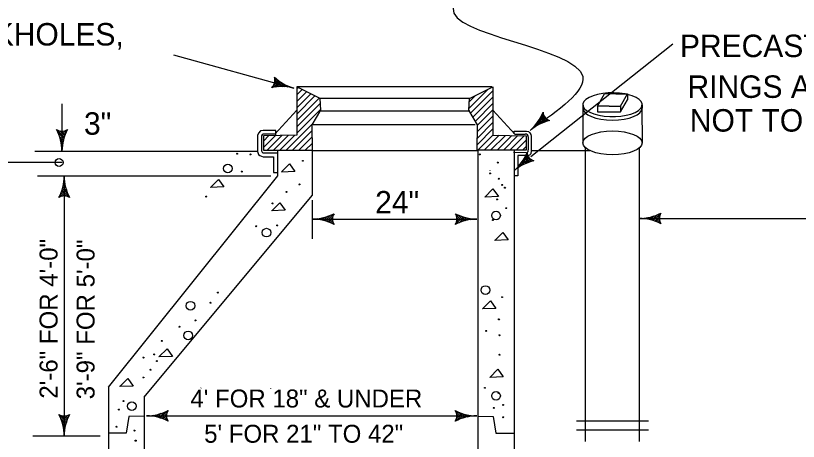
# Model space of a CAD drawing. Extents: x -884 to -799, y 1719 to 1829.
# Drawn here: x -854.98 to -821.14, y 1773.16 to 1791.54 of the extents above; entities that cross this region are included whole.
import ezdxf

# ---------------------------------------------------------------- set-up
doc = ezdxf.new("R2010")
doc.units = 0
for name, color, linetype in [('1', 7, 'Continuous'), ('Level 38', 7, 'Continuous'), ('UTILITY', 7, 'Continuous')]:
    doc.layers.add(name, color=color, linetype=linetype)

msp = doc.modelspace()

# ---------------------------------------------------------------- linework, layer by layer
at = {"layer": '1'}
for p, q in [((-826.565, 1790.315), (-832.71, 1785.44)), ((-848.165, 1789.854), (-842.961, 1788.418)), ((-843.908, 1788.444), (-843.512, 1788.669)), ((-843.827, 1788.556), (-843.567, 1788.704)), ((-843.79, 1788.645), (-843.618, 1788.742)), ((-843.786, 1788.849), (-843.765, 1788.861)), ((-843.778, 1788.72), (-843.67, 1788.781)), ((-843.777, 1788.786), (-843.718, 1788.82)), ((-843.744, 1788.471), (-843.457, 1788.633)), ((-843.601, 1788.484), (-843.398, 1788.599)), ((-843.478, 1788.486), (-843.339, 1788.567)), ((-843.368, 1788.484), (-843.275, 1788.535)), ((-843.264, 1788.473), (-843.209, 1788.505)), ((-843.169, 1788.461), (-843.142, 1788.478)), ((-843.078, 1788.446), (-843.069, 1788.452)), ((-842.822, 1787.844), (-842.406, 1788.259)), ((-842.82, 1788.479), (-834.394, 1788.479)), ((-842.82, 1788.395), (-842.773, 1788.442)), ((-842.82, 1788.12), (-842.589, 1788.35)), ((-835.388, 1787.534), (-834.556, 1788.364)), ((-835.314, 1787.332), (-834.354, 1788.292)), ((-842.826, 1787.017), (-841.859, 1787.984)), ((-842.824, 1787.293), (-842.042, 1788.075)), ((-842.822, 1787.568), (-842.224, 1788.166)), ((-841.851, 1787.98), (-835.324, 1787.98)), ((-835.367, 1787.829), (-835.107, 1788.089)), ((-835.211, 1787.161), (-834.354, 1788.019)), ((-852.98, 1787.73), (-852.98, 1785.696)), ((-842.826, 1786.742), (-841.803, 1787.764)), ((-835.107, 1786.99), (-834.352, 1787.745)), ((-842.824, 1787.466), (-843.77, 1786.424)), ((-842.827, 1786.466), (-841.785, 1787.508)), ((-841.78, 1787.433), (-835.343, 1787.433)), ((-835.013, 1786.534), (-834.35, 1787.198)), ((-835.012, 1786.812), (-834.352, 1787.471)), ((-834.352, 1787.466), (-833.403, 1786.424)), ((-832.256, 1787.208), (-832.282, 1786.879)), ((-832.186, 1787.359), (-832.222, 1786.905)), ((-832.139, 1787.228), (-832.162, 1786.93)), ((-843.283, 1785.735), (-842.131, 1786.889)), ((-835.017, 1786.257), (-834.35, 1786.924)), ((-832.456, 1786.888), (-832.466, 1786.784)), ((-832.392, 1786.979), (-832.404, 1786.819)), ((-832.325, 1787.082), (-832.343, 1786.85)), ((-832.085, 1787.148), (-832.101, 1786.951)), ((-832.031, 1787.096), (-832.041, 1786.973)), ((-831.976, 1787.058), (-831.982, 1786.99)), ((-831.919, 1787.03), (-831.92, 1787.006)), ((-853.207, 1786.618), (-852.885, 1786.296)), ((-853.075, 1786.569), (-852.863, 1786.358)), ((-852.982, 1786.556), (-852.842, 1786.418)), ((-852.906, 1786.563), (-852.819, 1786.476)), ((-852.842, 1786.583), (-852.793, 1786.532)), ((-852.784, 1786.606), (-852.766, 1786.589)), ((-843.012, 1785.733), (-842.16, 1786.585)), ((-842.125, 1786.837), (-835.118, 1786.837)), ((-835.019, 1785.979), (-834.348, 1786.651)), ((-832.65, 1786.67), (-832.651, 1786.659)), ((-832.587, 1786.737), (-832.588, 1786.705)), ((-832.523, 1786.809), (-832.528, 1786.746)), ((-853.137, 1786.464), (-852.902, 1786.232)), ((-853.086, 1786.332), (-852.919, 1786.168)), ((-853.049, 1786.214), (-852.935, 1786.1)), ((-844.355, 1786.307), (-844.355, 1785.75)), ((-844.269, 1786.123), (-844.029, 1786.362)), ((-844.265, 1785.851), (-843.749, 1786.367)), ((-843.77, 1786.424), (-844.228, 1786.424)), ((-844.104, 1785.737), (-843.47, 1786.371)), ((-843.831, 1785.737), (-843.192, 1786.377)), ((-843.557, 1785.735), (-842.913, 1786.381)), ((-842.738, 1785.733), (-842.158, 1786.313)), ((-834.994, 1785.731), (-834.344, 1786.383)), ((-834.719, 1785.731), (-834.072, 1786.377)), ((-834.445, 1785.733), (-833.803, 1786.373)), ((-834.169, 1785.733), (-833.533, 1786.369)), ((-833.894, 1785.735), (-833.263, 1786.364)), ((-833.618, 1785.735), (-832.993, 1786.36)), ((-833.403, 1786.424), (-832.947, 1786.424)), ((-832.821, 1786.307), (-832.821, 1785.75)), ((-853.024, 1786.105), (-852.949, 1786.03)), ((-853.005, 1786.005), (-852.96, 1785.96)), ((-852.991, 1785.909), (-852.97, 1785.886)), ((-842.465, 1785.731), (-842.154, 1786.041)), ((-833.343, 1785.737), (-832.906, 1786.173)), ((-833.067, 1785.737), (-832.908, 1785.896)), ((-854.154, 1785.698), (-844.521, 1785.698)), ((-852.983, 1785.818), (-852.976, 1785.809)), ((-844.291, 1785.626), (-843.976, 1785.618)), ((-843.976, 1785.618), (-843.67, 1785.623)), ((-843.64, 1784.625), (-843.64, 1785.723)), ((-842.191, 1785.731), (-842.152, 1785.77)), ((-842.166, 1785.731), (-842.166, 1783.777)), ((-842.166, 1785.721), (-835.002, 1785.721)), ((-835.002, 1785.731), (-835.002, 1772.538)), ((-832.904, 1785.626), (-833.456, 1785.628)), ((-833.434, 1785.723), (-833.434, 1772.538)), ((-832.878, 1785.618), (-832.914, 1785.164)), ((-832.684, 1785.715), (-830.15, 1785.715)), ((-852.976, 1785.201), (-860.099, 1785.201)), ((-833.084, 1785.238), (-833.095, 1785.078)), ((-833.017, 1785.342), (-833.035, 1785.109)), ((-832.948, 1785.467), (-832.974, 1785.138)), ((-832.831, 1785.487), (-832.854, 1785.19)), ((-832.777, 1785.408), (-832.793, 1785.211)), ((-832.723, 1785.355), (-832.733, 1785.232)), ((-832.668, 1785.318), (-832.673, 1785.25)), ((-832.61, 1785.289), (-832.612, 1785.265)), ((-834.474, 1784.853), (-834.48, 1784.843)), ((-833.342, 1784.93), (-833.343, 1784.919)), ((-833.279, 1784.996), (-833.28, 1784.964)), ((-833.215, 1785.068), (-833.22, 1785.005)), ((-833.148, 1785.148), (-833.157, 1785.043)), ((-854.039, 1784.621), (-844.164, 1784.621)), ((-852.881, 1784.499), (-852.888, 1784.508)), ((-852.885, 1784.621), (-852.885, 1773.394)), ((-850.973, 1775.493), (-843.64, 1784.625)), ((-844.164, 1784.621), (-843.949, 1784.621)), ((-852.778, 1783.985), (-852.945, 1784.15)), ((-852.815, 1784.103), (-852.929, 1784.217)), ((-852.84, 1784.212), (-852.916, 1784.287)), ((-852.859, 1784.313), (-852.904, 1784.357)), ((-852.873, 1784.408), (-852.894, 1784.431)), ((-852.958, 1783.754), (-853.046, 1783.841)), ((-852.883, 1783.761), (-853.022, 1783.899)), ((-852.789, 1783.748), (-853.001, 1783.959)), ((-852.658, 1783.699), (-852.98, 1784.021)), ((-852.727, 1783.853), (-852.962, 1784.085)), ((-853.081, 1783.711), (-853.098, 1783.728)), ((-853.022, 1783.734), (-853.071, 1783.785)), ((-849.427, 1775.072), (-842.166, 1783.777)), ((-842.146, 1781.906), (-842.146, 1783.577)), ((-841.737, 1782.805), (-841.813, 1782.729)), ((-841.628, 1782.83), (-841.743, 1782.716)), ((-841.51, 1782.867), (-841.675, 1782.7)), ((-841.378, 1782.917), (-841.611, 1782.683)), ((-841.225, 1782.987), (-841.547, 1782.665)), ((-841.273, 1782.855), (-841.485, 1782.644)), ((-835.962, 1782.533), (-835.64, 1782.855)), ((-835.953, 1782.956), (-835.935, 1782.974)), ((-835.927, 1782.898), (-835.879, 1782.946)), ((-835.914, 1782.663), (-835.702, 1782.875)), ((-835.91, 1782.834), (-835.823, 1782.921)), ((-835.902, 1782.758), (-835.762, 1782.898)), ((-835.811, 1782.603), (-835.578, 1782.836)), ((-835.677, 1782.653), (-835.512, 1782.818)), ((-835.559, 1782.688), (-835.446, 1782.803)), ((-827.8, 1782.798), (-827.821, 1782.777)), ((-827.705, 1782.812), (-827.749, 1782.767)), ((-827.602, 1782.831), (-827.678, 1782.755)), ((-827.495, 1782.856), (-827.608, 1782.742)), ((-827.377, 1782.893), (-827.542, 1782.726)), ((-827.243, 1782.944), (-827.476, 1782.709)), ((-827.092, 1783.013), (-827.414, 1782.691)), ((-827.14, 1782.882), (-827.352, 1782.67)), ((-842.146, 1782.76), (-835.043, 1782.76)), ((-842.024, 1782.764), (-842.034, 1782.756)), ((-841.933, 1782.772), (-841.956, 1782.75)), ((-841.838, 1782.785), (-841.882, 1782.741)), ((-841.287, 1782.762), (-841.425, 1782.622)), ((-841.279, 1782.686), (-841.366, 1782.599)), ((-841.26, 1782.622), (-841.31, 1782.574)), ((-841.236, 1782.564), (-841.254, 1782.547)), ((-835.452, 1782.716), (-835.376, 1782.789)), ((-835.349, 1782.733), (-835.305, 1782.778)), ((-835.254, 1782.747), (-835.233, 1782.77)), ((-835.163, 1782.756), (-835.155, 1782.764)), ((-828.012, 1782.785), (-819.269, 1782.785)), ((-827.891, 1782.79), (-827.899, 1782.783)), ((-827.152, 1782.788), (-827.291, 1782.649)), ((-827.144, 1782.713), (-827.231, 1782.625)), ((-827.127, 1782.649), (-827.175, 1782.6)), ((-827.101, 1782.59), (-827.119, 1782.573)), ((-850.973, 1775.493), (-850.973, 1764.293)), ((-846.969, 1775.459), (-846.958, 1775.471)), ((-843.956, 1775.448), (-843.952, 1775.453)), ((-849.427, 1775.072), (-849.427, 1764.307)), ((-848.685, 1774.369), (-848.85, 1774.202)), ((-848.551, 1774.419), (-848.784, 1774.184)), ((-848.399, 1774.489), (-848.721, 1774.167)), ((-848.448, 1774.357), (-848.659, 1774.146)), ((-835.967, 1774.035), (-835.645, 1774.357)), ((-835.967, 1774.035), (-835.645, 1774.357)), ((-835.958, 1774.458), (-835.94, 1774.475)), ((-835.958, 1774.458), (-835.94, 1774.475)), ((-835.932, 1774.4), (-835.884, 1774.448)), ((-835.932, 1774.4), (-835.884, 1774.448)), ((-835.919, 1774.165), (-835.707, 1774.376)), ((-835.919, 1774.165), (-835.707, 1774.376)), ((-835.915, 1774.336), (-835.828, 1774.423)), ((-835.915, 1774.336), (-835.828, 1774.423)), ((-835.907, 1774.26), (-835.767, 1774.4)), ((-835.907, 1774.26), (-835.767, 1774.4)), ((-835.816, 1774.105), (-835.583, 1774.338)), ((-835.816, 1774.105), (-835.583, 1774.338)), ((-853.112, 1774.314), (-852.789, 1773.992)), ((-853.042, 1774.162), (-852.809, 1773.929)), ((-852.991, 1774.028), (-852.826, 1773.863)), ((-852.982, 1774.265), (-852.77, 1774.054)), ((-852.886, 1774.253), (-852.747, 1774.114)), ((-852.811, 1774.261), (-852.723, 1774.174)), ((-852.747, 1774.279), (-852.698, 1774.23)), ((-852.689, 1774.304), (-852.671, 1774.286)), ((-849.319, 1774.261), (-835.048, 1774.261)), ((-849.199, 1774.266), (-849.207, 1774.258)), ((-849.108, 1774.274), (-849.129, 1774.252)), ((-849.013, 1774.287), (-849.057, 1774.243)), ((-848.91, 1774.307), (-848.985, 1774.231)), ((-848.803, 1774.332), (-848.916, 1774.217)), ((-848.46, 1774.264), (-848.599, 1774.124)), ((-848.452, 1774.188), (-848.539, 1774.101)), ((-848.434, 1774.124), (-848.483, 1774.076)), ((-848.409, 1774.066), (-848.427, 1774.049)), ((-835.682, 1774.155), (-835.517, 1774.32)), ((-835.682, 1774.155), (-835.517, 1774.32)), ((-835.564, 1774.19), (-835.451, 1774.305)), ((-835.564, 1774.19), (-835.451, 1774.305)), ((-835.457, 1774.217), (-835.381, 1774.291)), ((-835.457, 1774.217), (-835.381, 1774.291)), ((-835.354, 1774.235), (-835.309, 1774.279)), ((-835.354, 1774.235), (-835.309, 1774.279)), ((-835.259, 1774.248), (-835.238, 1774.272)), ((-835.259, 1774.248), (-835.238, 1774.272)), ((-835.168, 1774.258), (-835.16, 1774.266)), ((-835.168, 1774.258), (-835.16, 1774.266)), ((-852.956, 1773.91), (-852.842, 1773.797)), ((-852.929, 1773.803), (-852.855, 1773.728)), ((-852.912, 1773.7), (-852.867, 1773.656)), ((-854.241, 1773.396), (-851.324, 1773.396)), ((-852.898, 1773.605), (-852.875, 1773.584)), ((-852.888, 1773.514), (-852.881, 1773.506))]:
    msp.add_line(p, q, dxfattribs=at)
for points in [[(-842.82, 1788.465), (-842.827, 1786.383), (-844.271, 1786.358), (-844.265, 1785.739), (-842.152, 1785.731), (-842.164, 1786.835), (-841.782, 1787.458), (-841.816, 1787.962)], [(-834.356, 1788.465), (-834.348, 1786.383), (-832.904, 1786.358), (-832.91, 1785.739), (-835.023, 1785.731), (-835.012, 1786.835), (-835.392, 1787.458), (-835.359, 1787.962)]]:
    msp.add_lwpolyline(points, close=True, dxfattribs=at)
for points in [[(-843.729, 1786.373), (-843.729, 1786.591), (-844.282, 1786.591), (-844.4, 1786.571), (-844.479, 1786.472), (-844.519, 1786.373), (-844.519, 1785.682), (-844.479, 1785.544), (-844.42, 1785.505), (-844.282, 1785.446), (-843.828, 1785.446), (-843.828, 1784.774), (-843.65, 1784.774)], [(-833.425, 1786.445), (-833.425, 1786.559), (-832.899, 1786.559), (-832.815, 1786.539), (-832.749, 1786.483), (-832.712, 1786.417), (-832.693, 1786.342), (-832.693, 1785.713), (-832.702, 1785.582), (-832.768, 1785.516), (-832.843, 1785.507), (-833.275, 1785.507), (-833.275, 1784.624), (-833.425, 1784.624)], [(-843.487, 1784.792), (-843.14, 1785.143), (-842.905, 1784.813), (-843.493, 1784.79)], [(-846.561, 1784.125), (-846.212, 1784.475), (-845.979, 1784.145), (-846.565, 1784.122)], [(-834.691, 1783.709), (-834.344, 1784.058), (-834.109, 1783.728), (-834.697, 1783.705)], [(-843.912, 1783.117), (-843.563, 1783.466), (-843.33, 1783.137), (-843.916, 1783.113)], [(-834.268, 1781.835), (-833.919, 1782.186), (-833.686, 1781.856), (-834.272, 1781.833)], [(-834.798, 1778.877), (-834.449, 1779.229), (-834.216, 1778.899), (-834.802, 1778.876)], [(-848.786, 1776.807), (-848.437, 1777.158), (-848.204, 1776.828), (-848.79, 1776.805)], [(-834.48, 1775.92), (-834.133, 1776.271), (-833.898, 1775.942), (-834.486, 1775.918)], [(-850.482, 1775.526), (-850.133, 1775.876), (-849.9, 1775.546), (-850.486, 1775.522)], [(-849.427, 1774.242), (-850.086, 1774.234), (-850.205, 1773.506), (-850.973, 1773.51)], [(-835.002, 1774.242), (-834.336, 1774.234), (-834.218, 1773.506), (-833.434, 1773.51)]]:
    msp.add_lwpolyline(points, dxfattribs=at)
for centre, radius in [((-845.405, 1785.577), 0.0213), ((-844.833, 1785.551), 0.0213), ((-834.919, 1785.549), 0.0213), ((-853.105, 1785.201), 0.171), ((-842.566, 1785.274), 0.0213), ((-834.136, 1785.2), 0.0213), ((-845.81, 1784.946), 0.187), ((-845.209, 1784.809), 0.0213), ((-834.469, 1784.729), 0.0213), ((-834.094, 1784.501), 0.0213), ((-842.712, 1784.258), 0.0213), ((-833.944, 1784.232), 0.0213), ((-843.278, 1783.934), 0.0213), ((-833.829, 1784.115), 0.0213), ((-846.742, 1783.729), 0.0213), ((-834.164, 1783.605), 0.0213), ((-843.874, 1783.436), 0.0213), ((-833.768, 1783.23), 0.0213), ((-834.213, 1782.909), 0.187), ((-844.582, 1782.446), 0.0213), ((-843.671, 1782.485), 0.0213), ((-834.345, 1782.712), 0.0213), ((-844.135, 1782.172), 0.187), ((-834.673, 1779.694), 0.187), ((-846.239, 1779.585), 0.0213), ((-847.42, 1779.018), 0.187), ((-846.554, 1779.142), 0.0213), ((-833.953, 1779.386), 0.0213), ((-847.211, 1778.383), 0.0213), ((-834.089, 1778.428), 0.0213), ((-847.902, 1778.11), 0.0213), ((-847.526, 1777.736), 0.187), ((-834.636, 1777.929), 0.0213), ((-834.067, 1777.74), 0.0213), ((-848.664, 1777.498), 0.0213), ((-849.457, 1776.779), 0.0213), ((-848.99, 1776.91), 0.0213), ((-834.056, 1776.897), 0.0213), ((-848.877, 1776.627), 0.0213), ((-849.151, 1776.253), 0.0213), ((-849.456, 1775.916), 0.0213), ((-834.692, 1775.47), 0.0213), ((-834.213, 1775.122), 0.187), ((-834.103, 1775.251), 0.0213), ((-850.32, 1774.898), 0.0213), ((-849.964, 1774.68), 0.187), ((-833.904, 1774.735), 0.0213), ((-850.517, 1774.532), 0.0213), ((-834.312, 1774.604), 0.0213), ((-833.9, 1774.202), 0.0213), ((-850.621, 1773.787), 0.0213), ((-849.848, 1773.625), 0.0213), ((-849.794, 1773.188), 0.0213)]:
    msp.add_circle(centre, radius, dxfattribs=at)
for centre, radius, start, end in [((-844.196, 1788.757), 0.42, 310.916, 18.2397), ((-842.393, 1790.398), 2.061, 227.071, 254.0122), ((-843.489, 1786.425), 2.061, 75.1434, 102.0847), ((-834.091, 1788.144), 2.061, 310.9917, 337.933), ((-831.764, 1787.419), 0.42, 186.7642, 254.0879), ((-831.418, 1785.007), 2.061, 102.9192, 129.8605), ((-855.04, 1785.675), 2.061, 0.5656, 27.5069), ((-852.979, 1786.977), 0.42, 236.3381, 303.6619), ((-850.918, 1785.675), 2.061, 152.4931, 179.4344), ((-844.262, 1786.334), 0.0959, 69.0294, 196.8635), ((-832.912, 1786.334), 0.0959, 343.1365, 110.9706), ((-844.251, 1785.723), 0.106, 165.9476, 247.7248), ((-834.783, 1786.404), 2.061, 310.9917, 337.933), ((-832.923, 1785.723), 0.106, 292.2752, 14.0524), ((-832.456, 1785.679), 0.42, 186.7642, 254.0879), ((-832.11, 1783.266), 2.061, 102.9192, 129.8605), ((-854.945, 1784.64), 2.061, 332.4931, 359.4344), ((-850.824, 1784.64), 2.061, 180.5656, 207.5069), ((-852.885, 1783.339), 0.42, 56.3381, 123.6619), ((-842.166, 1784.82), 2.061, 270.5656, 297.5069), ((-840.865, 1782.759), 0.42, 146.3381, 213.6619), ((-835.022, 1784.82), 2.061, 242.4931, 269.4344), ((-836.323, 1782.759), 0.42, 326.3381, 33.6619), ((-828.032, 1784.846), 2.061, 270.5656, 297.5069), ((-826.731, 1782.785), 0.42, 146.3381, 213.6619), ((-842.166, 1780.698), 2.061, 62.4931, 89.4344), ((-835.022, 1780.698), 2.061, 90.5656, 117.5069), ((-828.032, 1780.725), 2.061, 62.4931, 89.4344), ((-849.34, 1776.321), 2.061, 270.5656, 297.5069), ((-848.038, 1774.261), 0.42, 146.3381, 213.6619), ((-836.328, 1774.261), 0.42, 326.3381, 33.6619), ((-836.328, 1774.261), 0.42, 326.3381, 33.6619), ((-835.027, 1776.32), 2.061, 242.4931, 269.4344), ((-835.027, 1776.32), 2.061, 242.4931, 269.4344), ((-854.945, 1773.372), 2.061, 0.5656, 27.5069), ((-852.885, 1774.674), 0.42, 236.3381, 303.6619), ((-850.824, 1773.372), 2.061, 152.4931, 179.4344), ((-849.34, 1772.2), 2.061, 62.4931, 89.4344), ((-835.027, 1772.199), 2.061, 90.5656, 117.5069), ((-835.027, 1772.199), 2.061, 90.5656, 117.5069)]:
    msp.add_arc(centre, radius, start, end, dxfattribs=at)
msp.add_spline([(-834.222, 1793.319), (-836.062, 1791.854), (-830.466, 1788.925), (-832.682, 1786.633)], degree=3, dxfattribs=at)
at = {"layer": 'Level 38'}
for p, q in [((-829.826, 1787.639), (-829.526, 1788.165)), ((-829.026, 1788.165), (-829.526, 1788.165)), ((-828.826, 1787.639), (-828.526, 1788.165)), ((-828.826, 1787.389), (-828.526, 1787.915)), ((-830.457, 1787.699), (-830.457, 1787.549)), ((-830.457, 1787.549), (-830.457, 1786.049)), ((-827.908, 1787.59), (-827.895, 1786.049)), ((-827.895, 1787.699), (-827.895, 1787.549)), ((-829.827, 1787.392), (-828.826, 1787.389)), ((-830.34, 1773.159), (-830.34, 1785.835)), ((-828.012, 1773.159), (-828.012, 1785.835))]:
    msp.add_line(p, q, dxfattribs=at)
for points in [[(-829.026, 1788.165), (-828.526, 1788.165), (-828.526, 1787.915)], [(-829.326, 1787.639), (-829.826, 1787.639), (-829.827, 1787.392)], [(-829.326, 1787.639), (-828.826, 1787.639), (-828.826, 1787.389)]]:
    msp.add_lwpolyline(points, dxfattribs=at)
for centre, start_param, end_param in [((-829.176, 1787.699), 1.135432, 7.321644), ((-829.176, 1787.549), 3.141593, 6.283185)]:
    msp.add_ellipse(centre, major_axis=(1.281, 0), ratio=0.401447, start_param=start_param, end_param=end_param, dxfattribs=at)
msp.add_ellipse((-829.176, 1786.049), major_axis=(1.281, 0), ratio=0.401447, dxfattribs=at)
at = {"layer": 'UTILITY'}
for points in [[(-830.728, 1774.046), (-827.624, 1774.046)], [(-830.728, 1773.658), (-827.624, 1773.658)]]:
    msp.add_lwpolyline(points, dxfattribs=at)

# ---------------------------------------------------------------- texts
at = {"layer": '1'}
for s, height, p in [('FOR ALL OTHERS - CONCEALED PICKHOLES,', 0.9702, (-878.856, 1790.255)), ('PRECAST CONCRETE ADJUSTING', 0.9702, (-826.261, 1789.754)), ('RINGS AS NECESSARY-HEIGHT', 0.9702, (-825.934, 1787.993)), ('3"', 0.9702, (-852.029, 1786.402)), ('NOT TO EXCEED 8"', 0.9702, (-825.832, 1786.537)), ('24"', 0.9702, (-839.44, 1783.001)), ('4\' FOR 18" & UNDER', 0.77615, (-847.426, 1774.621)), ('5\' FOR 21" TO 42"', 0.77615, (-846.832, 1773.098))]:
    msp.add_text(s, height=height, dxfattribs=at).set_placement(p)
for s, p in [('2\'-6" FOR 4\'-0"', (-853.172, 1775.002)), ('3\'-9" FOR 5\'-0"', (-851.571, 1774.974))]:
    msp.add_text(s, height=0.77611, rotation=90, dxfattribs=at).set_placement(p)

doc.saveas('drawing.dxf')
